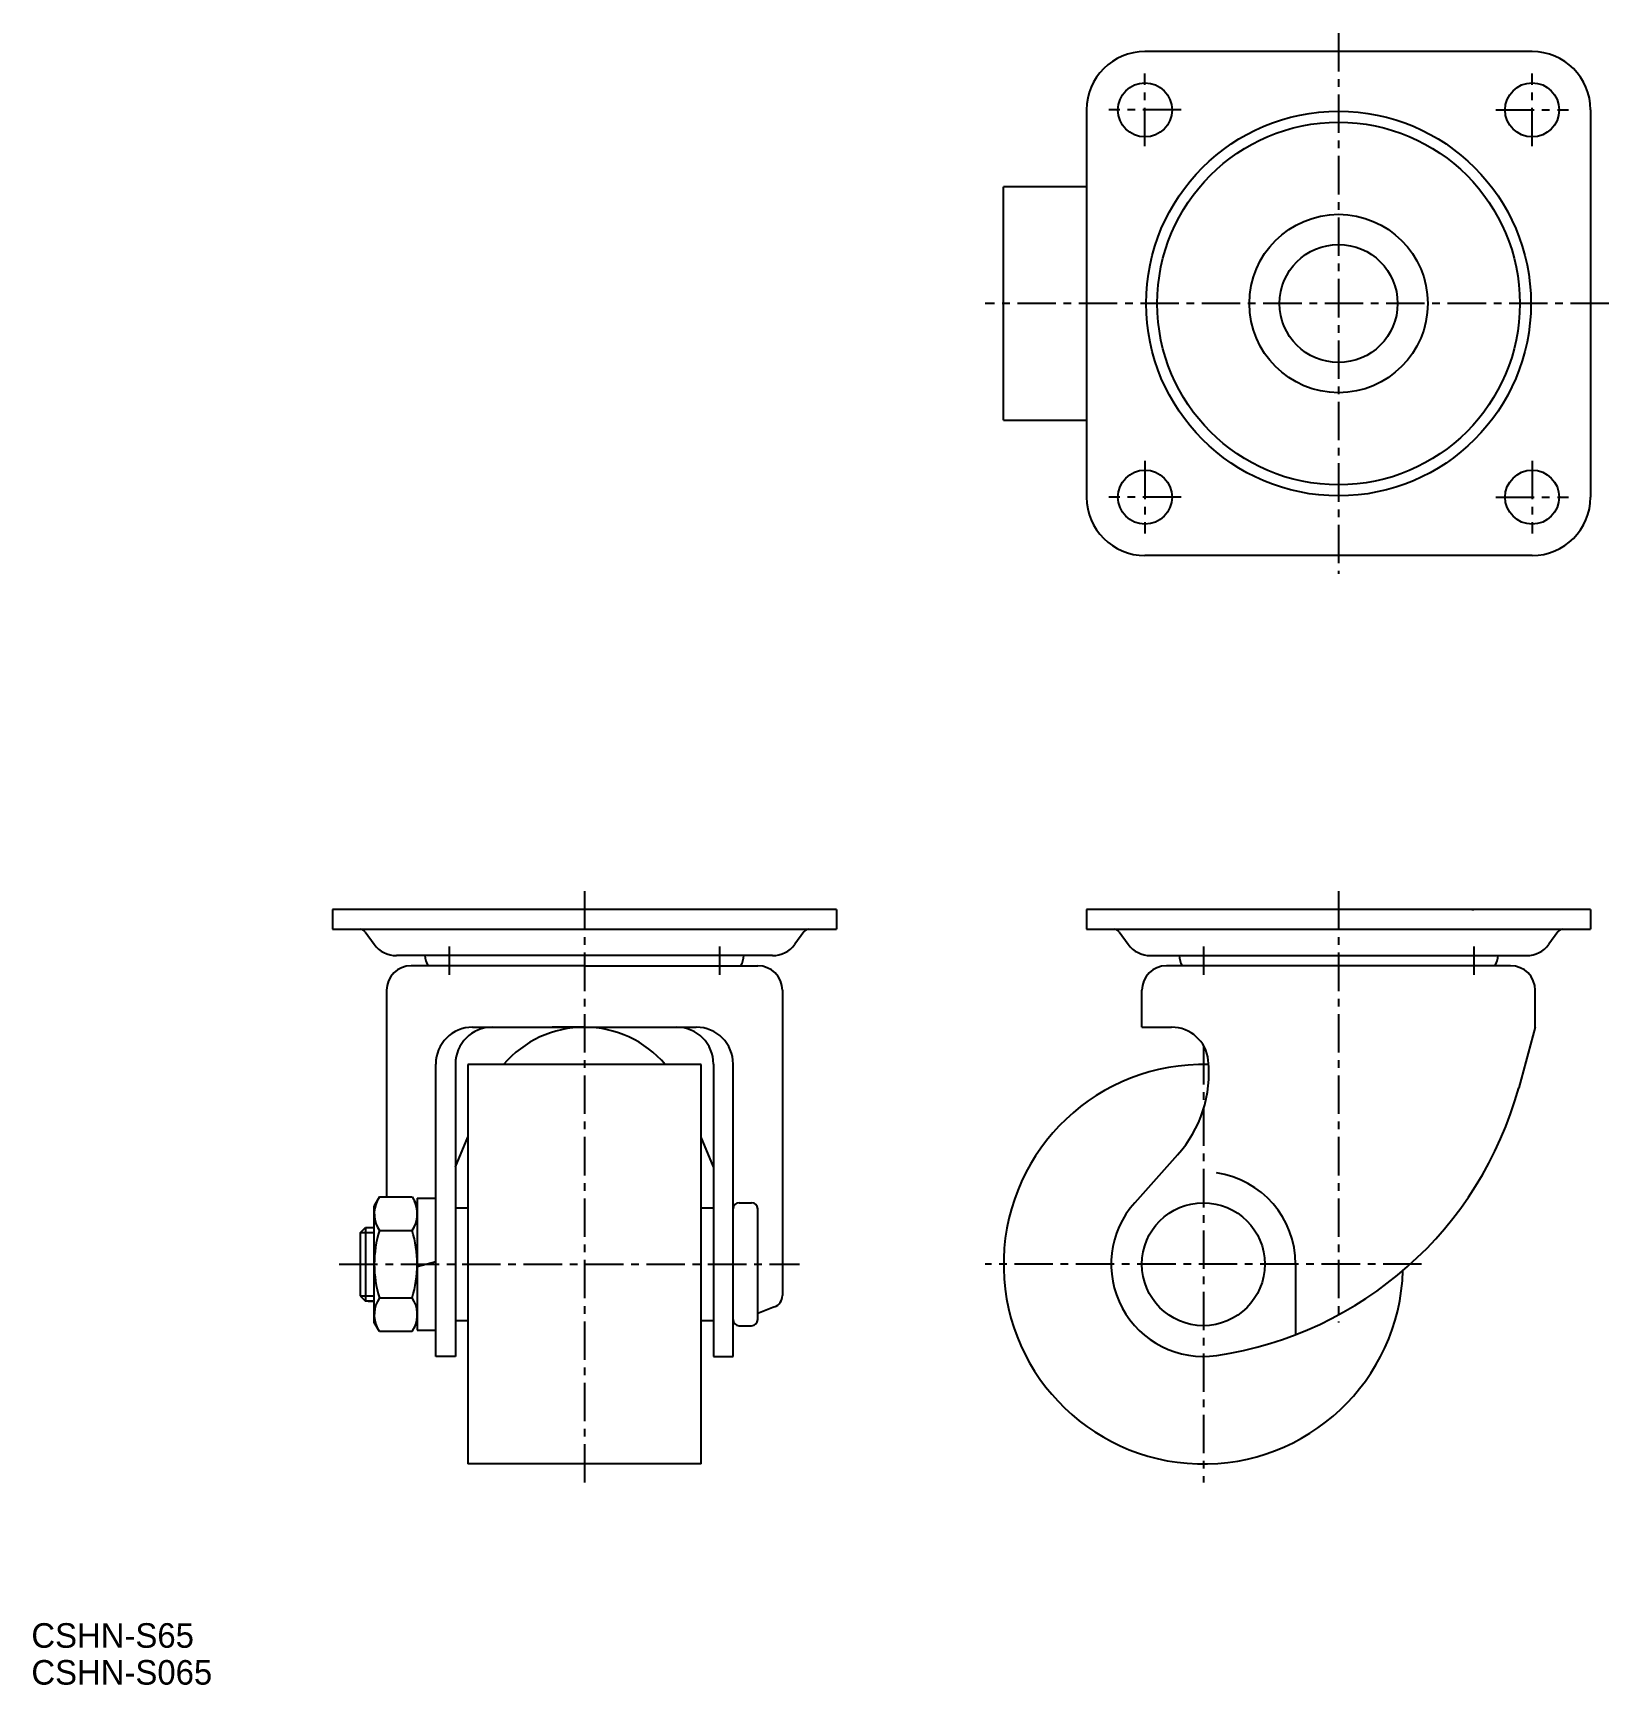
# Model space of a CAD drawing. Extents: x 2228 to 2485, y -6 to 263.
import ezdxf

# ---------------------------------------------------------------- set-up
doc = ezdxf.new("R2010")
doc.units = 0
doc.header["$LTSCALE"] = 5
doc.linetypes.add('CENTER', pattern=[2, 1.25, -0.25, 0.25, -0.25])
doc.layers.get('0').update_dxf_attribs({"linetype": 'CONTINUOUS'})
doc.layers.add('CENTER', color=1, linetype='CENTER')

msp = doc.modelspace()

# ---------------------------------------------------------------- linework, layer by layer
at = {"color": 7, "linetype": 'CONTINUOUS'}
for p, q in [((2472.33, 259.96), (2409.33, 259.96)), ((2399.83, 250.46), (2399.83, 187.46)), ((2481.83, 250.46), (2481.83, 187.46)), ((2399.83, 237.96), (2386.33, 237.96)), ((2386.33, 199.96), (2386.33, 237.96)), ((2386.33, 199.96), (2399.83, 199.96)), ((2472.33, 177.96), (2409.33, 177.96)), ((2359.12, 120.36), (2277.12, 120.36)), ((2277.12, 120.36), (2277.12, 117.16)), ((2359.12, 120.36), (2359.12, 117.16)), ((2481.83, 120.36), (2399.83, 120.36)), ((2399.83, 120.36), (2399.83, 117.16)), ((2462.53, 120.36), (2462.83, 120.36)), ((2462.53, 120.36), (2462.83, 120.36)), ((2462.98, 120.36), (2462.68, 120.36)), ((2462.98, 120.36), (2462.68, 120.36)), ((2481.83, 120.36), (2481.83, 117.16)), ((2277.12, 117.16), (2359.12, 117.16)), ((2282.42, 116.75), (2283.89, 114.72)), ((2353.82, 116.75), (2352.35, 114.72)), ((2399.83, 117.16), (2481.83, 117.16)), ((2405.13, 116.75), (2406.6, 114.72)), ((2476.53, 116.75), (2475.06, 114.72)), ((2348.71, 112.86), (2287.54, 112.86)), ((2318.12, 111.22), (2289.92, 111.22)), ((2318.12, 111.22), (2346.32, 111.22)), ((2410.24, 112.86), (2471.42, 112.86)), ((2468.83, 111.22), (2412.83, 111.22)), ((2285.92, 107.22), (2285.92, 73.63)), ((2350.32, 107.22), (2350.32, 57.57)), ((2408.83, 101.22), (2408.83, 107.22)), ((2472.83, 101.22), (2472.83, 107.22)), ((2299.92, 101.22), (2336.32, 101.22)), ((2318.12, 101.22), (2312.87, 101.22)), ((2318.12, 101.22), (2323.38, 101.22)), ((2408.83, 101.22), (2413.66, 101.22)), ((2472.83, 101.22), (2470.14, 91.37)), ((2293.92, 47.66), (2293.92, 95.22)), ((2297.12, 95.22), (2297.12, 47.66)), ((2299.12, 95.16), (2299.12, 30.16)), ((2337.12, 95.16), (2299.12, 95.16)), ((2337.12, 30.16), (2337.12, 95.16)), ((2339.12, 95.22), (2339.12, 47.66)), ((2342.32, 47.66), (2342.32, 95.22)), ((2297.12, 78.53), (2299.12, 83.32)), ((2339.12, 78.53), (2337.12, 83.32)), ((2414.63, 80.46), (2407.66, 72.67)), ((2284.77, 73.63), (2283.92, 72.16)), ((2284.77, 73.63), (2290.07, 73.63)), ((2290.07, 73.63), (2290.92, 72.16)), ((2290.92, 73.41), (2290.92, 51.91)), ((2290.92, 73.41), (2293.92, 73.41)), ((2343.32, 72.66), (2345.32, 72.66)), ((2283.92, 53.16), (2283.92, 72.16)), ((2297.12, 71.81), (2299.12, 71.81)), ((2337.12, 71.81), (2339.12, 71.81)), ((2346.32, 53.66), (2346.32, 71.66)), ((2281.62, 67.79), (2282.5, 68.66)), ((2281.62, 67.79), (2281.62, 57.54)), ((2282.5, 68.66), (2282.5, 56.66)), ((2282.5, 68.66), (2283.92, 68.66)), ((2282.92, 68.66), (2283.92, 68.66)), ((2284.77, 68.15), (2290.07, 68.15)), ((2281.62, 66.91), (2281.62, 62.66)), ((2293.92, 63.06), (2290.92, 62.26)), ((2433.83, 62.66), (2433.83, 51.19)), ((2281.62, 57.54), (2282.5, 56.66)), ((2283.92, 56.66), (2282.5, 56.66)), ((2282.92, 56.66), (2283.92, 56.66)), ((2284.77, 57.18), (2290.07, 57.18)), ((2349.05, 55.7), (2346.32, 54.63)), ((2284.77, 51.69), (2283.92, 53.16)), ((2290.07, 51.69), (2284.77, 51.69)), ((2290.07, 51.69), (2290.92, 53.16)), ((2290.92, 51.91), (2293.92, 51.91)), ((2297.12, 53.51), (2299.12, 53.51)), ((2337.12, 53.51), (2339.12, 53.51)), ((2343.32, 52.66), (2345.32, 52.66)), ((2297.12, 47.66), (2293.92, 47.66)), ((2339.12, 47.66), (2342.32, 47.66)), ((2337.12, 30.16), (2299.12, 30.16))]:
    msp.add_line(p, q, dxfattribs=at)
at = {"color": 3, "linetype": 'CONTINUOUS'}
for p, q in [((2283.92, 67.79), (2281.62, 67.79)), ((2281.62, 57.54), (2283.92, 57.54))]:
    msp.add_line(p, q, dxfattribs=at)
at = {"color": 7, "linetype": 'CONTINUOUS'}
for centre, radius in [((2409.33, 250.46), 4.4), ((2472.33, 250.46), 4.4), ((2440.83, 218.96), 31.3), ((2440.83, 218.96), 29.5), ((2440.83, 218.96), 14.51), ((2440.83, 218.96), 9.6), ((2409.33, 187.46), 4.4), ((2472.33, 187.46), 4.4), ((2418.83, 62.66), 10)]:
    msp.add_circle(centre, radius, dxfattribs=at)
for centre, radius, start, end in [((2409.33, 250.46), 9.5, 90, 180), ((2472.33, 250.46), 9.5, 0, 90), ((2409.33, 187.46), 9.5, 180, 270), ((2472.33, 187.46), 9.5, 270, 0), ((2281.61, 116.16), 1, 35.9142, 90), ((2354.63, 116.16), 1, 90, 144.0858), ((2404.32, 116.16), 1, 35.9142, 90), ((2477.34, 116.16), 1, 90, 144.0858), ((2287.54, 117.36), 4.5, 215.9142, 270), ((2348.71, 117.36), 4.5, 270, 324.0858), ((2410.24, 117.36), 4.5, 215.9142, 270), ((2471.42, 117.36), 4.5, 270, 324.0858), ((2289.92, 107.22), 4, 90, 180), ((2296.12, 113.19), 3.97, 184.7681, 209.7503), ((2340.12, 113.19), 3.97, 330.2497, 355.2319), ((2346.32, 107.22), 4, 0, 90), ((2412.83, 107.22), 4, 90, 180), ((2418.83, 113.19), 3.97, 184.7515, 209.7399), ((2462.83, 113.19), 3.97, 330.2601, 355.2485), ((2468.83, 107.22), 4, 0, 90), ((2299.92, 95.22), 6, 90, 180), ((2303.12, 95.22), 6, 90, 180), ((2318.12, 83.92), 17.3, 40.5123, 139.4877), ((2333.12, 95.22), 6, 0, 90), ((2336.32, 95.22), 6, 0, 90), ((2413.66, 95.22), 6, 5.8325, 90), ((2418.83, 62.66), 32.5, 88.482, 358.1804), ((2399.74, 93.8), 20, 318.1424, 5.8325), ((2412.26, 107.18), 60, 278.3958, 344.7272), ((2418.83, 62.66), 15, 359.9996, 81.8483), ((2288.78, 70.89), 4.86, 154.3842, 214.3842), ((2286.07, 70.89), 4.86, 325.6158, 25.6158), ((2343.32, 71.66), 1, 90, 180), ((2345.32, 71.66), 1, 0, 90), ((2418.83, 62.66), 15, 138.1424, 278.3958), ((2302.07, 62.66), 18.15, 162.412, 197.588), ((2272.77, 62.66), 18.15, 342.412, 17.588), ((2288.78, 54.43), 4.86, 145.6158, 205.6158), ((2286.07, 54.43), 4.86, 334.3842, 34.3842), ((2348.32, 57.57), 2, 291.4237, 0), ((2343.32, 53.66), 1, 180, 270), ((2345.32, 53.66), 1, 270, 0)]:
    msp.add_arc(centre, radius, start, end, dxfattribs=at)
at = {"layer": 'CENTER', "color": 1, "linetype": 'CENTER'}
for p, q in [((2440.83, 262.96), (2440.83, 174.96)), ((2440.83, 262.96), (2440.83, 174.96)), ((2409.33, 244.56), (2409.33, 256.36)), ((2472.33, 244.56), (2472.33, 256.36)), ((2415.23, 250.46), (2403.43, 250.46)), ((2466.43, 250.46), (2478.23, 250.46)), ((2484.83, 218.96), (2383.33, 218.96)), ((2409.33, 193.36), (2409.33, 181.56)), ((2472.33, 193.36), (2472.33, 181.56)), ((2415.23, 187.46), (2403.43, 187.46)), ((2466.43, 187.46), (2478.23, 187.46)), ((2318.12, 123.36), (2318.12, 27.16)), ((2440.83, 123.36), (2440.83, 53.2)), ((2296.12, 114.36), (2296.12, 109.72)), ((2340.12, 114.36), (2340.12, 109.72)), ((2418.83, 114.36), (2418.83, 109.72)), ((2462.83, 114.36), (2462.83, 109.72)), ((2418.83, 98.16), (2418.83, 27.16)), ((2278.22, 62.66), (2353.12, 62.66)), ((2454.33, 62.66), (2383.33, 62.66))]:
    msp.add_line(p, q, dxfattribs=at)

# ---------------------------------------------------------------- texts
at = {"color": 7, "linetype": 'CONTINUOUS'}
for s, p in [('CSHN-S65', (2228.12, 0.26)), ('CSHN-S065', (2228.12, -5.74))]:
    msp.add_text(s, height=4, dxfattribs=at).set_placement(p)

doc.saveas('drawing.dxf')
